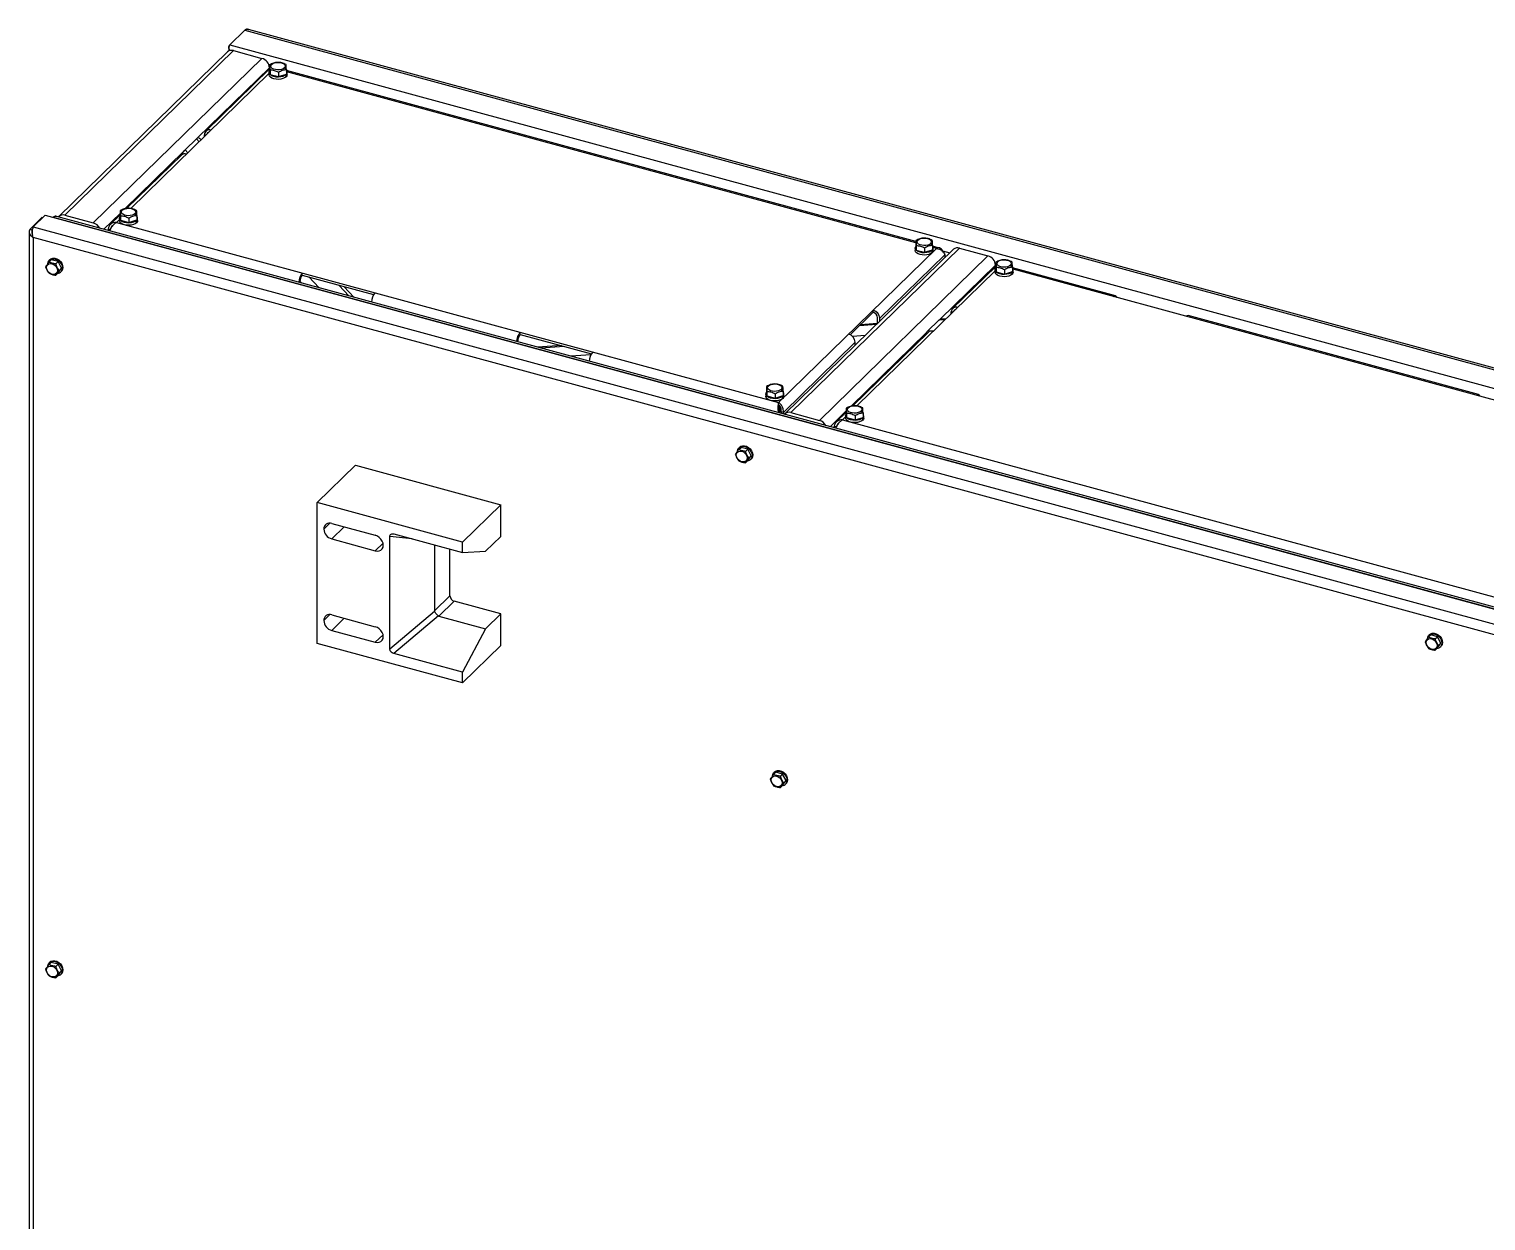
# Paper-space layout '_Trimetrico' of a CAD drawing. Header units: millimetres. Extents: x -836 to 933, y -707 to 744.
# Drawn here: x -836 to 52, y 19 to 744 of the extents above; entities that cross this region are included whole.
import ezdxf

# ---------------------------------------------------------------- set-up
doc = ezdxf.new("R2010")
doc.units = ezdxf.units.MM

psp = doc.layouts.new('_Trimetrico')

# ---------------------------------------------------------------- linework, layer by layer
at = {"color": 7, "linetype": 'Continuous', "lineweight": 25}
for p, q in [((-704.19, 743.79), (-713.33, 734.86)), ((-704.19, 743.79), (914.3, 303.92)), ((914.84, 304.7), (-702.02, 744.13)), ((-714.79, 730.5), (-817.47, 630.29)), ((-813.83, 631.03), (-711.16, 731.24)), ((-713.33, 734.86), (905.15, 294.99)), ((-711.16, 731.24), (-693.83, 726.53)), ((-796.5, 626.32), (-693.83, 726.53)), ((-733.01, 678.09), (-689.23, 720.82)), ((-689.11, 720.1), (-727.95, 682.19)), ((-689.23, 720.82), (-689.23, 719.98)), ((-689.23, 720.82), (-689.11, 720.79)), ((-687.89, 722.86), (-689.11, 722.51)), ((-689.11, 722.51), (-689.11, 719.77)), ((-689.11, 719.77), (-688.89, 716.8)), ((-688.89, 719.54), (-688.89, 716.8)), ((-680.13, 720.75), (-678.9, 719.74)), ((-678.9, 719.74), (-678.9, 716.99)), ((-295.55, 615.01), (-678.9, 719.2)), ((-689.51, 717.28), (-773.72, 635.09)), ((-689.51, 717.95), (-689.51, 716.58)), ((-688.89, 716.8), (-683.79, 715.41)), ((-683.79, 718.15), (-683.79, 715.41)), ((-683.79, 715.41), (-678.9, 716.99)), ((-679.14, 715.26), (-679.14, 716.63)), ((-295.55, 614.21), (-678.55, 718.3)), ((-678.51, 716.58), (-678.51, 717.95)), ((-740.61, 670.84), (-733.73, 677.56)), ((-732.01, 675.8), (-733.73, 677.56)), ((-730.86, 676.92), (-731.89, 677.98)), ((-728.79, 678.94), (-728.79, 680.05)), ((-727.9, 679.81), (-728.79, 680.05)), ((-777.22, 634.94), (-741.33, 669.97)), ((-742.88, 667.61), (-776.19, 635.11)), ((-738.9, 669.08), (-740.61, 670.84)), ((-825.83, 631.02), (-833.06, 623.96)), ((-825.83, 631.02), (795.83, 190.29)), ((-820.86, 629.91), (-821.05, 629.72)), ((-820.86, 629.91), (797.62, 190.04)), ((798.17, 190.82), (-818.69, 630.25)), ((-813.83, 631.03), (-796.5, 626.32)), ((-790.01, 622.46), (-780.12, 632.11)), ((-780.12, 631.27), (-786.21, 625.33)), ((-778.89, 634.04), (-780.12, 633.69)), ((-780.12, 633.69), (-780.12, 630.94)), ((-780.12, 630.94), (-779.9, 627.97)), ((-779.9, 630.71), (-779.9, 627.97)), ((-771.13, 631.93), (-769.91, 630.91)), ((-769.91, 630.91), (-769.91, 628.17)), ((-835.01, 622.6), (-827.78, 629.66)), ((-835.01, 622.6), (-833.69, 622.24)), ((-833.06, 623.96), (788.59, 183.23)), ((-827.34, 629.54), (-827.78, 629.66)), ((-787.49, 622.75), (-786.17, 622.39)), ((-787.49, 622.75), (-787.49, 621.77)), ((-780.51, 628.46), (-782.44, 626.57)), ((-782.44, 626.57), (-379.15, 516.97)), ((-780.51, 629.13), (-780.51, 627.76)), ((-779.9, 627.97), (-774.79, 626.58)), ((-774.79, 629.33), (-774.79, 626.58)), ((-774.79, 626.58), (-769.91, 628.17)), ((-770.15, 626.43), (-770.15, 627.81)), ((-769.51, 627.76), (-769.51, 629.13)), ((-835.53, 620.91), (-835.53, -263.83)), ((784.47, 177.87), (-833.13, 617.5)), ((-833.13, 617.5), (-833.13, -264.52)), ((-294.32, 615.9), (-295.55, 615.55)), ((-295.55, 615.55), (-295.55, 612.8)), ((-295.55, 612.8), (-295.33, 609.83)), ((-295.33, 612.58), (-295.33, 609.83)), ((-286.56, 613.79), (-285.33, 612.77)), ((-285.33, 612.77), (-285.33, 610.03)), ((-281.06, 611.08), (-285.33, 612.24)), ((-823.48, 602.51), (-822.08, 603.88)), ((-822.92, 604.07), (-823.29, 603.7)), ((-817.99, 602.77), (-822.08, 603.88)), ((-379.15, 516.97), (-283.01, 610.8)), ((-272.58, 610.32), (-375.26, 510.11)), ((-371.63, 510.84), (-268.95, 611.06)), ((-354.29, 506.13), (-251.62, 606.35)), ((-317.53, 568.28), (-277.96, 606.91)), ((-295.94, 610.99), (-295.94, 609.62)), ((-295.33, 609.83), (-290.22, 608.45)), ((-290.22, 611.19), (-290.22, 608.45)), ((-290.22, 608.45), (-285.33, 610.03)), ((-285.58, 608.3), (-285.58, 609.67)), ((-283.01, 610.8), (-284.98, 611.34)), ((-284.94, 609.62), (-284.94, 610.99)), ((-279.33, 609.42), (-274.78, 608.18)), ((-277.96, 606.91), (-277.96, 605.07)), ((-268.95, 611.06), (-251.62, 606.35)), ((-824.99, 599.2), (-825.52, 599.64)), ((-819.39, 601.4), (-817.99, 602.77)), ((-819.39, 594.55), (-817.99, 595.91)), ((-818.35, 597.4), (-817.35, 597.42)), ((-815.95, 598.79), (-817.99, 602.77)), ((-817.99, 595.91), (-815.95, 598.79)), ((-817.35, 597.42), (-815.95, 598.79)), ((-816.31, 596.55), (-815.93, 596.91)), ((-815.72, 597.14), (-816.1, 596.77)), ((-815.72, 597.14), (-815.93, 596.91)), ((-669.24, 594.52), (-669.24, 595.81)), ((-669.24, 594.52), (-625.82, 582.72)), ((-247.3, 597.1), (-331.51, 514.9)), ((-280.79, 567.68), (-247.02, 600.64)), ((-246.9, 599.91), (-273.14, 574.31)), ((-247.3, 597.77), (-247.3, 596.4)), ((-247.02, 599.8), (-247.02, 600.64)), ((-247.02, 600.64), (-246.9, 600.61)), ((-245.68, 602.68), (-246.9, 602.33)), ((-246.9, 602.33), (-246.9, 599.58)), ((-246.9, 599.58), (-246.68, 596.61)), ((-246.68, 599.36), (-246.68, 596.61)), ((-246.68, 596.61), (-241.58, 595.23)), ((-241.58, 597.97), (-241.58, 595.23)), ((-241.58, 595.23), (-236.69, 596.81)), ((-237.92, 600.57), (-236.69, 599.55)), ((-236.93, 595.07), (-236.93, 596.45)), ((-236.69, 599.55), (-236.69, 596.81)), ((-173.93, 581.96), (-236.69, 599.02)), ((146.66, 494.02), (-236.34, 598.12)), ((-236.3, 596.4), (-236.3, 597.77)), ((-670.64, 590.58), (-671.09, 590.14)), ((-670.64, 590.01), (-670.64, 590.58)), ((-669.47, 589.7), (-670.63, 590.88)), ((-658.86, 586.81), (-665.32, 593.46)), ((-640.61, 581.85), (-647.07, 588.5)), ((-637.56, 581.02), (-644.02, 587.67)), ((-335.5, 558.28), (-321.51, 571.94)), ((-321.51, 571.94), (-321.51, 573.22)), ((-318.86, 565.16), (-318.86, 568.64)), ((-317.53, 566.45), (-317.53, 568.28)), ((-277.07, 568.04), (-280.32, 567.81)), ((-273.98, 571.06), (-273.98, 572.17)), ((-273.09, 571.93), (-273.98, 572.17)), ((47.17, 521.87), (-129.71, 569.94)), ((-536.58, 558.46), (-536.58, 559.75)), ((-335.01, 514.75), (-289.11, 559.56)), ((-288.07, 559.73), (-333.98, 514.93)), ((-319.55, 564.48), (-329.89, 563.76)), ((-318.91, 565.11), (-329.25, 564.38)), ((-288.39, 560.43), (-281.51, 567.15)), ((-284.6, 560.69), (-288.39, 560.43)), ((-277.71, 567.41), (-281.51, 567.15)), ((-537.98, 554.53), (-538.43, 554.08)), ((-537.98, 553.96), (-537.98, 554.53)), ((-536.58, 558.46), (-493.15, 546.66)), ((-511.41, 551.63), (-525.71, 550.62)), ((-509.71, 551.16), (-524.01, 550.16)), ((-376.24, 510.98), (-332.47, 553.71)), ((-326.43, 557.76), (-334.06, 557.23)), ((-332.47, 551.87), (-332.47, 553.71)), ((-493.47, 546.06), (-505.76, 545.2)), ((-385.33, 527.08), (-386.55, 526.72)), ((-386.55, 526.72), (-386.55, 523.98)), ((-386.55, 523.98), (-386.33, 521.01)), ((-386.33, 523.75), (-386.33, 521.01)), ((-377.57, 524.97), (-376.34, 523.95)), ((-376.34, 523.95), (-376.34, 521.21)), ((-386.95, 522.16), (-386.95, 520.79)), ((-386.33, 521.01), (-381.23, 519.62)), ((-381.23, 522.36), (-381.23, 519.62)), ((-381.23, 519.62), (-376.34, 521.21)), ((-379.15, 515.68), (-379.15, 516.97)), ((-378.79, 512.02), (-378.79, 515.33)), ((-378.45, 510.6), (-378.45, 514.99)), ((-376.58, 519.47), (-376.58, 520.84)), ((-375.95, 520.79), (-375.95, 522.16)), ((-378.98, 510.75), (-378.52, 511.19)), ((-378.52, 511.19), (-378.52, 510.62)), ((-378.45, 512.05), (-377.52, 512.2)), ((-376.24, 510.98), (-377.57, 511.34)), ((-377.57, 511.34), (-377.57, 510.36)), ((-376.24, 510.98), (-376.24, 510)), ((-371.63, 510.84), (-354.29, 506.13)), ((-347.8, 502.27), (-337.91, 511.93)), ((-337.91, 511.09), (-344, 505.15)), ((-338.3, 508.27), (-340.23, 506.39)), ((-340.23, 506.39), (63.06, 396.78)), ((-338.3, 508.94), (-338.3, 507.57)), ((-336.68, 513.86), (-337.91, 513.5)), ((-337.91, 513.5), (-337.91, 510.76)), ((-337.91, 510.76), (-337.69, 507.79)), ((-337.69, 510.53), (-337.69, 507.79)), ((-337.69, 507.79), (-332.58, 506.4)), ((-332.58, 509.14), (-332.58, 506.4)), ((-332.58, 506.4), (-327.7, 507.98)), ((-328.92, 511.75), (-327.7, 510.73)), ((-327.94, 506.25), (-327.94, 507.62)), ((-327.7, 510.73), (-327.7, 507.98)), ((-327.3, 507.57), (-327.3, 508.94)), ((-345.28, 502.57), (-343.96, 502.21)), ((-345.28, 502.57), (-345.28, 501.59)), ((-403.38, 488.34), (-401.98, 489.71)), ((-402.82, 489.89), (-403.19, 489.53)), ((-397.89, 488.6), (-401.98, 489.71)), ((-399.29, 487.23), (-397.89, 488.6)), ((-395.85, 484.61), (-397.89, 488.6)), ((-404.89, 485.03), (-405.42, 485.47)), ((-399.29, 480.37), (-397.89, 481.74)), ((-398.25, 483.23), (-397.25, 483.25)), ((-397.89, 481.74), (-395.85, 484.61)), ((-397.25, 483.25), (-395.85, 484.61)), ((-396.21, 482.37), (-395.84, 482.74)), ((-395.63, 482.96), (-396, 482.6)), ((-395.63, 482.96), (-395.84, 482.74)), ((-660.13, 456.08), (-636.79, 478.85)), ((-636.79, 478.85), (-548.35, 454.81)), ((-571.69, 432.04), (-660.13, 456.08)), ((-660.13, 370.36), (-660.13, 456.08)), ((-548.35, 454.81), (-571.69, 432.04)), ((-548.35, 435.53), (-548.35, 454.81)), ((-652.49, 443.57), (-656.15, 439.99)), ((-651.28, 443.39), (-624.75, 436.17)), ((-651.28, 433.96), (-643.73, 441.33)), ((-615.91, 367.07), (-615.91, 435.33)), ((-602.31, 433.93), (-615.91, 435.33)), ((-613.53, 436.98), (-571.69, 425.61)), ((-548.35, 435.53), (-557.69, 426.42)), ((-651.28, 433.96), (-624.75, 426.75)), ((-624.75, 426.75), (-620.04, 431.35)), ((-588.64, 430.22), (-588.64, 390.26)), ((-579.31, 399.37), (-579.31, 427.68)), ((-571.69, 425.61), (-571.69, 432.04)), ((-571.69, 425.61), (-557.69, 426.42)), ((-588.64, 390.26), (-579.31, 399.37)), ((-576.65, 396.08), (-585.99, 386.97)), ((-548.35, 388.38), (-576.65, 396.08)), ((-652.49, 387.85), (-656.15, 384.28)), ((-651.28, 387.67), (-624.75, 380.46)), ((-651.28, 378.24), (-643.73, 385.62)), ((-615.91, 367.07), (-588.61, 390.01)), ((-586.24, 387.06), (-613.53, 364.12)), ((-585.99, 386.97), (-557.69, 379.27)), ((-548.35, 388.38), (-557.69, 379.27)), ((-548.35, 369.1), (-548.35, 388.38)), ((-651.28, 378.24), (-624.75, 371.03)), ((-624.75, 371.03), (-620.04, 375.63)), ((-557.69, 379.27), (-571.69, 352.75)), ((16.72, 374.17), (18.12, 375.53)), ((17.28, 375.72), (16.91, 375.35)), ((22.21, 374.42), (18.12, 375.53)), ((20.81, 373.06), (22.21, 374.42)), ((24.25, 370.44), (22.21, 374.42)), ((-571.69, 346.32), (-660.13, 370.36)), ((-571.69, 352.75), (-613.53, 364.12)), ((-548.35, 369.1), (-571.69, 346.32)), ((15.21, 370.86), (14.68, 371.29)), ((20.81, 366.2), (22.21, 367.56)), ((21.85, 369.05), (22.85, 369.07)), ((22.21, 367.56), (24.25, 370.44)), ((22.85, 369.07), (24.25, 370.44)), ((23.89, 368.2), (24.26, 368.56)), ((24.47, 368.79), (24.1, 368.43)), ((24.47, 368.79), (24.26, 368.56)), ((-571.69, 346.32), (-571.69, 352.75)), ((-383.66, 287.26), (-384.19, 287.69)), ((-382.15, 290.57), (-380.75, 291.93)), ((-381.59, 292.12), (-381.97, 291.75)), ((-376.67, 290.82), (-380.75, 291.93)), ((-378.07, 289.46), (-376.67, 290.82)), ((-378.07, 282.6), (-376.67, 283.96)), ((-377.02, 285.45), (-376.02, 285.47)), ((-374.62, 286.84), (-376.67, 290.82)), ((-376.67, 283.96), (-374.62, 286.84)), ((-376.02, 285.47), (-374.62, 286.84)), ((-374.98, 284.6), (-374.61, 284.96)), ((-374.4, 285.19), (-374.77, 284.83)), ((-374.4, 285.19), (-374.61, 284.96)), ((-824.99, 171.48), (-825.52, 171.91)), ((-823.48, 174.79), (-822.08, 176.15)), ((-822.92, 176.34), (-823.29, 175.98)), ((-817.99, 175.04), (-822.08, 176.15)), ((-819.39, 173.68), (-817.99, 175.04)), ((-818.35, 169.67), (-817.35, 169.69)), ((-815.95, 171.06), (-817.99, 175.04)), ((-817.99, 168.19), (-815.95, 171.06)), ((-817.35, 169.69), (-815.95, 171.06)), ((-816.31, 168.82), (-815.93, 169.18)), ((-815.72, 169.41), (-816.1, 169.05)), ((-815.72, 169.41), (-815.93, 169.18)), ((-819.39, 166.82), (-817.99, 168.19))]:
    psp.add_line(p, q, dxfattribs=at)
at = {"color": 7, "linetype": 'Continuous', "lineweight": 25, "flags": 128}
for points in [[(-679.14, 716.63), (-679.97, 716.03), (-681.08, 715.55), (-682.38, 715.24), (-683.8, 715.12), (-685.23, 715.19), (-686.57, 715.45), (-687.75, 715.87), (-688.66, 716.44), (-689.26, 717.11), (-689.5, 717.84), (-689.37, 718.58), (-689.06, 719.07)], [(-680.13, 720.75), (-680.86, 720.23), (-681.85, 719.84), (-683.01, 719.61), (-684.26, 719.55), (-685.48, 719.68), (-686.59, 719.98), (-687.48, 720.43), (-688.1, 720.99), (-688.38, 721.62), (-688.31, 722.26), (-687.89, 722.86)], [(-687.89, 722.86), (-687.15, 723.38), (-686.16, 723.78), (-685, 724.01), (-683.76, 724.06), (-682.53, 723.94), (-681.43, 723.64), (-680.53, 723.19), (-679.92, 722.63), (-679.64, 722), (-679.71, 721.36), (-680.13, 720.75)], [(-679.14, 715.26), (-679.97, 714.65), (-681.08, 714.18), (-682.38, 713.87), (-683.8, 713.75), (-685.23, 713.82), (-686.57, 714.07), (-687.75, 714.5), (-688.66, 715.07), (-689.26, 715.74), (-689.5, 716.47), (-689.51, 716.58)], [(-678.51, 716.58), (-678.64, 715.95), (-679.14, 715.26)], [(-770.15, 627.81), (-770.98, 627.2), (-772.08, 626.73), (-773.39, 626.42), (-774.8, 626.3), (-776.23, 626.36), (-777.58, 626.62), (-778.75, 627.05), (-779.67, 627.62), (-780.27, 628.29), (-780.51, 629.02), (-780.38, 629.76), (-780.07, 630.24)], [(-771.13, 631.93), (-771.87, 631.41), (-772.85, 631.02), (-774.02, 630.78), (-775.26, 630.73), (-776.49, 630.86), (-777.59, 631.16), (-778.49, 631.6), (-779.1, 632.16), (-779.38, 632.79), (-779.31, 633.43), (-778.89, 634.04)], [(-778.89, 634.04), (-778.16, 634.56), (-777.17, 634.95), (-776.01, 635.19), (-774.76, 635.24), (-773.54, 635.11), (-772.43, 634.81), (-771.54, 634.36), (-770.92, 633.8), (-770.64, 633.18), (-770.71, 632.54), (-771.13, 631.93)], [(-770.15, 626.43), (-770.98, 625.83), (-772.08, 625.36), (-773.39, 625.05), (-774.8, 624.92), (-776.23, 624.99), (-777.58, 625.25), (-778.75, 625.68), (-779.67, 626.25), (-780.27, 626.92), (-780.51, 627.65), (-780.51, 627.76)], [(-769.51, 627.76), (-769.65, 627.13), (-770.15, 626.43)], [(-286.56, 613.79), (-287.29, 613.27), (-288.28, 612.88), (-289.45, 612.64), (-290.69, 612.59), (-291.92, 612.72), (-293.02, 613.02), (-293.92, 613.47), (-294.53, 614.03), (-294.81, 614.65), (-294.74, 615.29), (-294.32, 615.9)], [(-294.32, 615.9), (-293.59, 616.42), (-292.6, 616.81), (-291.43, 617.05), (-290.19, 617.1), (-288.97, 616.97), (-287.86, 616.67), (-286.97, 616.23), (-286.35, 615.67), (-286.07, 615.04), (-286.14, 614.4), (-286.56, 613.79)], [(-824.21, 601.67), (-824.03, 602.51), (-823.5, 603.47)], [(-823.5, 603.47), (-822.67, 604.16), (-821.61, 604.53), (-820.4, 604.53), (-819.14, 604.18), (-817.93, 603.5), (-816.88, 602.55), (-816.06, 601.4), (-815.55, 600.14), (-815.38, 598.89), (-815.57, 597.74), (-816.1, 596.77)], [(-822.92, 604.07), (-822.3, 604.53), (-821.23, 604.89), (-820.02, 604.9), (-818.76, 604.55), (-817.56, 603.87), (-816.51, 602.91), (-815.69, 601.76), (-815.17, 600.51), (-815, 599.25), (-815.19, 598.1), (-815.72, 597.14)], [(-285.58, 609.67), (-286.41, 609.06), (-287.51, 608.59), (-288.82, 608.28), (-290.23, 608.16), (-291.66, 608.23), (-293.01, 608.48), (-294.18, 608.91), (-295.1, 609.48), (-295.7, 610.15), (-295.94, 610.88), (-295.8, 611.62), (-295.51, 612.09)], [(-285.58, 608.3), (-286.41, 607.69), (-287.51, 607.22), (-288.82, 606.91), (-290.23, 606.79), (-291.66, 606.85), (-293.01, 607.11), (-294.18, 607.54), (-295.1, 608.11), (-295.7, 608.78), (-295.94, 609.51), (-295.94, 609.62)], [(-284.94, 609.62), (-285.08, 608.99), (-285.58, 608.3)], [(-245.68, 602.68), (-244.94, 603.2), (-243.96, 603.59), (-242.79, 603.83), (-241.55, 603.88), (-240.32, 603.75), (-239.22, 603.45), (-238.32, 603.01), (-237.71, 602.45), (-237.43, 601.82), (-237.5, 601.18), (-237.92, 600.57)], [(-824.99, 599.2), (-824.82, 600.15), (-824.35, 600.92), (-823.62, 601.43), (-822.69, 601.64), (-821.67, 601.52), (-820.64, 601.08), (-819.72, 600.37), (-818.98, 599.46), (-818.51, 598.44), (-818.35, 597.4)], [(-818.35, 597.4), (-818.51, 596.45), (-818.98, 595.68), (-819.72, 595.17), (-820.64, 594.96), (-821.67, 595.09), (-822.69, 595.52), (-823.62, 596.23), (-824.35, 597.14), (-824.82, 598.17), (-824.99, 599.2)], [(-236.93, 595.07), (-237.76, 594.47), (-238.87, 594), (-240.17, 593.69), (-241.59, 593.57), (-243.02, 593.63), (-244.36, 593.89), (-245.54, 594.32), (-246.45, 594.89), (-247.05, 595.56), (-247.29, 596.29), (-247.3, 596.4)], [(-236.93, 596.45), (-237.76, 595.84), (-238.87, 595.37), (-240.17, 595.06), (-241.59, 594.94), (-243.02, 595.01), (-244.36, 595.26), (-245.54, 595.69), (-246.45, 596.26), (-247.05, 596.93), (-247.29, 597.66), (-247.16, 598.4), (-246.85, 598.89)], [(-237.92, 600.57), (-238.65, 600.05), (-239.64, 599.66), (-240.8, 599.42), (-242.05, 599.37), (-243.27, 599.5), (-244.38, 599.8), (-245.27, 600.25), (-245.89, 600.81), (-246.17, 601.43), (-246.1, 602.07), (-245.68, 602.68)], [(-236.3, 596.4), (-236.43, 595.77), (-236.93, 595.07)], [(-175.11, 581.48), (-174.7, 581.8), (-174.31, 581.97), (-173.94, 581.96), (-173.63, 581.8), (-173.36, 581.47), (-173.17, 580.99), (-173.16, 580.95)], [(-377.57, 524.97), (-378.3, 524.45), (-379.29, 524.05), (-380.45, 523.82), (-381.7, 523.77), (-382.92, 523.89), (-384.03, 524.19), (-384.92, 524.64), (-385.54, 525.2), (-385.82, 525.83), (-385.75, 526.47), (-385.33, 527.08)], [(-385.33, 527.08), (-384.59, 527.6), (-383.6, 527.99), (-382.44, 528.22), (-381.2, 528.28), (-379.97, 528.15), (-378.87, 527.85), (-377.97, 527.4), (-377.36, 526.84), (-377.07, 526.21), (-377.15, 525.57), (-377.57, 524.97)], [(-376.58, 519.47), (-377.41, 518.87), (-378.52, 518.4), (-379.82, 518.09), (-381.24, 517.96), (-382.67, 518.03), (-384.01, 518.29), (-385.18, 518.71), (-386.1, 519.28), (-386.7, 519.96), (-386.94, 520.69), (-386.95, 520.79)], [(-376.58, 520.84), (-377.41, 520.24), (-378.52, 519.77), (-379.82, 519.46), (-381.24, 519.33), (-382.67, 519.4), (-384.01, 519.66), (-385.18, 520.09), (-386.1, 520.66), (-386.7, 521.33), (-386.94, 522.06), (-386.81, 522.79), (-386.5, 523.28)], [(-375.95, 520.79), (-376.08, 520.16), (-376.58, 519.47)], [(-336.68, 513.86), (-335.95, 514.38), (-334.96, 514.77), (-333.8, 515), (-332.55, 515.06), (-331.33, 514.93), (-330.22, 514.63), (-329.33, 514.18), (-328.71, 513.62), (-328.43, 512.99), (-328.5, 512.35), (-328.92, 511.75)], [(45.99, 521.38), (46.4, 521.71), (46.8, 521.88), (47.16, 521.87), (47.48, 521.7), (47.74, 521.37), (47.93, 520.9), (47.95, 520.85)], [(-327.94, 507.62), (-328.77, 507.02), (-329.87, 506.55), (-331.18, 506.24), (-332.59, 506.11), (-334.02, 506.18), (-335.37, 506.44), (-336.54, 506.87), (-337.46, 507.44), (-338.06, 508.11), (-338.3, 508.84), (-338.17, 509.57), (-337.86, 510.06)], [(-327.94, 506.25), (-328.77, 505.65), (-329.87, 505.18), (-331.18, 504.87), (-332.59, 504.74), (-334.02, 504.81), (-335.37, 505.07), (-336.54, 505.49), (-337.46, 506.06), (-338.06, 506.74), (-338.3, 507.46), (-338.3, 507.57)], [(-328.92, 511.75), (-329.66, 511.23), (-330.65, 510.83), (-331.81, 510.6), (-333.05, 510.55), (-334.28, 510.67), (-335.38, 510.97), (-336.28, 511.42), (-336.89, 511.98), (-337.18, 512.61), (-337.1, 513.25), (-336.68, 513.86)], [(-327.3, 507.57), (-327.44, 506.94), (-327.94, 506.25)], [(-404.11, 487.5), (-403.93, 488.34), (-403.4, 489.3)], [(-403.4, 489.3), (-402.57, 489.99), (-401.51, 490.35), (-400.3, 490.36), (-399.04, 490.01), (-397.83, 489.33), (-396.78, 488.37), (-395.96, 487.22), (-395.45, 485.97), (-395.28, 484.72), (-395.47, 483.56), (-396, 482.6)], [(-402.82, 489.89), (-402.2, 490.35), (-401.13, 490.72), (-399.92, 490.72), (-398.67, 490.37), (-397.46, 489.69), (-396.41, 488.74), (-395.59, 487.59), (-395.08, 486.34), (-394.91, 485.08), (-395.09, 483.93), (-395.63, 482.96)], [(-404.89, 485.03), (-404.72, 485.98), (-404.25, 486.75), (-403.52, 487.26), (-402.59, 487.47), (-401.57, 487.34), (-400.54, 486.91), (-399.62, 486.2), (-398.88, 485.29), (-398.41, 484.26), (-398.25, 483.23)], [(-398.25, 483.23), (-398.41, 482.28), (-398.88, 481.51), (-399.62, 481), (-400.54, 480.79), (-401.57, 480.91), (-402.59, 481.35), (-403.52, 482.06), (-404.25, 482.97), (-404.72, 483.99), (-404.89, 485.03)], [(-624.75, 426.75), (-623.49, 426.56), (-622.32, 426.72), (-621.31, 427.19), (-620.54, 427.96), (-620.05, 428.96), (-619.89, 430.14), (-620.05, 431.4), (-620.54, 432.67), (-621.31, 433.86), (-622.32, 434.88), (-623.49, 435.67), (-624.75, 436.17)], [(-624.75, 371.03), (-623.49, 370.85), (-622.32, 371), (-621.31, 371.48), (-620.54, 372.24), (-620.05, 373.25), (-619.89, 374.42), (-620.05, 375.69), (-620.54, 376.96), (-621.31, 378.14), (-622.32, 379.17), (-623.49, 379.96), (-624.75, 380.46)], [(15.21, 370.86), (15.37, 371.81), (15.85, 372.57), (16.58, 373.09), (17.51, 373.29), (18.53, 373.17), (19.56, 372.73), (20.48, 372.03), (21.22, 371.12), (21.69, 370.09), (21.85, 369.05)], [(15.99, 373.32), (16.16, 374.17), (16.7, 375.13)], [(16.7, 375.13), (17.53, 375.82), (18.59, 376.18), (19.8, 376.19), (21.06, 375.83), (22.26, 375.15), (23.32, 374.2), (24.14, 373.05), (24.65, 371.8), (24.82, 370.54), (24.63, 369.39), (24.1, 368.43)], [(17.28, 375.72), (17.9, 376.18), (18.96, 376.54), (20.17, 376.55), (21.43, 376.2), (22.64, 375.52), (23.69, 374.56), (24.51, 373.41), (25.02, 372.16), (25.19, 370.91), (25, 369.75), (24.47, 368.79)], [(21.85, 369.05), (21.69, 368.1), (21.22, 367.33), (20.48, 366.82), (19.56, 366.62), (18.53, 366.74), (17.51, 367.17), (16.58, 367.88), (15.85, 368.79), (15.37, 369.82), (15.21, 370.86)], [(-381.59, 292.12), (-380.97, 292.58), (-379.91, 292.94), (-378.7, 292.95), (-377.44, 292.6), (-376.23, 291.92), (-375.18, 290.96), (-374.36, 289.81), (-373.85, 288.56), (-373.68, 287.31), (-373.87, 286.15), (-374.4, 285.19)], [(-383.66, 287.26), (-383.5, 288.21), (-383.03, 288.97), (-382.29, 289.49), (-381.37, 289.69), (-380.34, 289.57), (-379.32, 289.13), (-378.39, 288.43), (-377.66, 287.51), (-377.19, 286.49), (-377.02, 285.45)], [(-377.02, 285.45), (-377.19, 284.5), (-377.66, 283.73), (-378.39, 283.22), (-379.32, 283.02), (-380.34, 283.14), (-381.37, 283.57), (-382.29, 284.28), (-383.03, 285.19), (-383.5, 286.22), (-383.66, 287.26)], [(-382.88, 289.72), (-382.71, 290.56), (-382.18, 291.53)], [(-382.18, 291.53), (-381.35, 292.22), (-380.28, 292.58), (-379.07, 292.58), (-377.81, 292.23), (-376.61, 291.55), (-375.55, 290.6), (-374.74, 289.45), (-374.22, 288.2), (-374.05, 286.94), (-374.24, 285.79), (-374.77, 284.83)], [(-824.99, 171.48), (-824.82, 172.43), (-824.35, 173.2), (-823.62, 173.71), (-822.69, 173.91), (-821.67, 173.79), (-820.64, 173.36), (-819.72, 172.65), (-818.98, 171.74), (-818.51, 170.71), (-818.35, 169.67)], [(-818.35, 169.67), (-818.51, 168.72), (-818.98, 167.95), (-819.72, 167.44), (-820.64, 167.24), (-821.67, 167.36), (-822.69, 167.79), (-823.62, 168.5), (-824.35, 169.41), (-824.82, 170.44), (-824.99, 171.48)], [(-824.21, 173.94), (-824.03, 174.79), (-823.5, 175.75)], [(-823.5, 175.75), (-822.67, 176.44), (-821.61, 176.8), (-820.4, 176.81), (-819.14, 176.46), (-817.93, 175.78), (-816.88, 174.82), (-816.06, 173.67), (-815.55, 172.42), (-815.38, 171.16), (-815.57, 170.01), (-816.1, 169.05)], [(-822.92, 176.34), (-822.3, 176.8), (-821.23, 177.16), (-820.02, 177.17), (-818.76, 176.82), (-817.56, 176.14), (-816.51, 175.19), (-815.69, 174.04), (-815.17, 172.78), (-815, 171.53), (-815.19, 170.37), (-815.72, 169.41)]]:
    psp.add_lwpolyline(points, dxfattribs=at)
at = {"color": 7, "linetype": 'Continuous', "lineweight": 25}
for centre, radius, start, end in [((-712.34, 727.71), 3.72, 71.58383, 131.32619), ((-695.53, 720.45), 6.32, 3.39156, 74.33381), ((-680.2, 717.94), 1.68, 309.05815, 39.30906), ((-725.86, 680.1), 2.93, 68.8623, 180.92226), ((-725.65, 679.83), 1.79, 104.51084, 164.09922), ((-740.77, 665.25), 3.18, 71.12277, 131.78725), ((-815.03, 627.66), 3.57, 70.50818, 139.25276), ((-771.21, 629.11), 1.68, 309.05815, 39.30906), ((-798.35, 620.04), 6.54, 28.46455, 73.57092), ((-286.64, 610.97), 1.68, 309.05815, 39.30906), ((-270.13, 607.53), 3.72, 71.58383, 131.32619), ((-253.32, 600.26), 6.32, 3.39156, 74.33381), ((-818.48, 598.83), 3.15, 274.87756, 319.21605), ((-662.14, 589.96), 9.2, 140.53612, 178.48935), ((-664.5, 590.62), 6.13, 140.51294, 180.34344), ((-237.99, 597.75), 1.68, 309.05815, 39.30906), ((-617.92, 577.94), 9.2, 140.53612, 178.48935), ((-322.99, 567.96), 5.47, 3.39156, 74.33381), ((-322.5, 568.43), 3.64, 3.39156, 74.33381), ((-271.05, 572.21), 2.93, 68.8623, 180.92226), ((-270.84, 571.95), 1.79, 104.51084, 164.09922), ((-129.91, 568.74), 1.22, 80.73183, 143.96753), ((-529.47, 553.9), 9.2, 140.53612, 178.48935), ((-285.96, 557.36), 3.18, 71.12277, 131.78725), ((-531.84, 554.56), 6.13, 140.51294, 180.34344), ((-337.92, 553.38), 5.47, 3.39156, 74.33381), ((-485.25, 541.89), 9.2, 140.53612, 178.48935), ((-377.64, 522.15), 1.68, 309.05815, 39.30906), ((-372.82, 507.47), 3.57, 70.50818, 139.25276), ((-356.14, 499.86), 6.54, 28.46455, 73.57092), ((-329, 508.93), 1.68, 309.05815, 39.30906), ((-398.39, 484.66), 3.15, 274.87756, 319.21605), ((-652.57, 440.05), 3.58, 68.8623, 180.92226), ((-649.48, 440.39), 6.68, 183.39156, 254.33381), ((-575.67, 399.58), 3.64, 183.39156, 254.33381), ((-652.57, 384.33), 3.58, 68.8623, 180.92226), ((-649.48, 384.67), 6.68, 183.39156, 254.33381), ((21.71, 370.49), 3.15, 274.87756, 319.21605), ((-377.16, 286.88), 3.15, 274.87756, 319.21605), ((-818.48, 171.11), 3.15, 274.87756, 319.21605)]:
    psp.add_arc(centre, radius, start, end, dxfattribs=at)
for points, knots in [([(-704.19, 743.79), (-703.92, 743.95), (-703.36, 744.32), (-702.52, 744.33), (-702.06, 744.13), (-702.02, 744.11)], [0, 0, 0, 0, 0.4461689, 0.9611002, 1, 1, 1, 1]), ([(-701.82, 744.04), (-702.11, 744.13), (-702.73, 744.31), (-703.57, 744.23), (-703.99, 743.93), (-704.19, 743.79)], [0, 0, 0, 0, 0.323228, 0.6800685, 1, 1, 1, 1]), ([(-713.33, 734.86), (-713.52, 734.59), (-713.93, 734.02), (-713.99, 732.65), (-713.71, 731.64), (-713.57, 731.13)], [0, 0, 0, 0, 0.300664, 0.647666, 1, 1, 1, 1]), ([(-713.54, 731.14), (-713.65, 731.45), (-713.91, 732.19), (-713.97, 733.25), (-713.82, 734.24), (-713.49, 734.66), (-713.33, 734.86)], [0, 0, 0, 0, 0.2137283, 0.5061637, 0.766548, 1, 1, 1, 1]), ([(-684.23, 724.09), (-685.04, 724.02), (-686.67, 723.88), (-688.3, 722.97), (-689.11, 722.51)], [0, 0, 0, 0, 0.499067, 1, 1, 1, 1]), ([(-689.11, 722.51), (-689.08, 722.21), (-689, 721.6), (-688.93, 720.23), (-688.89, 719.54)], [0, 0, 0, 0, 0.499067, 1, 1, 1, 1]), ([(-688.89, 719.54), (-688.04, 719.5), (-686.34, 719.42), (-684.64, 718.57), (-683.79, 718.15)], [0, 0, 0, 0, 0.499863, 1, 1, 1, 1]), ([(-679.12, 722.71), (-679.97, 723.13), (-681.67, 723.97), (-683.38, 724.05), (-684.23, 724.09)], [0, 0, 0, 0, 0.5001372, 1, 1, 1, 1]), ([(-683.79, 718.15), (-682.97, 718.61), (-681.35, 719.52), (-679.72, 719.66), (-678.9, 719.74)], [0, 0, 0, 0, 0.499067, 1, 1, 1, 1]), ([(-678.9, 719.74), (-678.94, 720.42), (-679.01, 721.79), (-679.08, 722.4), (-679.12, 722.71)], [0, 0, 0, 0, 0.499067, 1, 1, 1, 1]), ([(-733.73, 677.56), (-733.41, 677.8), (-732.77, 678.29), (-732.11, 678.33), (-731.92, 677.98), (-731.9, 677.95)], [0, 0, 0, 0, 0.473722, 0.956282, 1, 1, 1, 1]), ([(-742.32, 667.96), (-742.24, 668.19), (-741.97, 668.94), (-741.37, 669.99), (-740.86, 670.56), (-740.61, 670.84)], [0, 0, 0, 0, 0.185673, 0.601147, 1, 1, 1, 1]), ([(-820.86, 629.91), (-820.6, 630.08), (-820.03, 630.44), (-819.2, 630.45), (-818.73, 630.25), (-818.7, 630.24)], [0, 0, 0, 0, 0.446169, 0.9611, 1, 1, 1, 1]), ([(-818.62, 630.2), (-818.87, 630.27), (-819.44, 630.43), (-820.24, 630.36), (-820.66, 630.05), (-820.86, 629.91)], [0, 0, 0, 0, 0.289545, 0.664146, 1, 1, 1, 1]), ([(-775.23, 635.27), (-776.04, 635.2), (-777.67, 635.05), (-779.3, 634.14), (-780.12, 633.69)], [0, 0, 0, 0, 0.499067, 1, 1, 1, 1]), ([(-780.12, 633.69), (-780.08, 633.38), (-780.01, 632.78), (-779.94, 631.4), (-779.9, 630.71)], [0, 0, 0, 0, 0.499067, 1, 1, 1, 1]), ([(-779.9, 630.71), (-779.05, 630.68), (-777.35, 630.6), (-775.64, 629.75), (-774.79, 629.33)], [0, 0, 0, 0, 0.499863, 1, 1, 1, 1]), ([(-770.13, 633.88), (-770.98, 634.31), (-772.68, 635.15), (-774.38, 635.23), (-775.23, 635.27)], [0, 0, 0, 0, 0.5001372, 1, 1, 1, 1]), ([(-774.79, 629.33), (-773.98, 629.78), (-772.35, 630.69), (-770.72, 630.84), (-769.91, 630.91)], [0, 0, 0, 0, 0.499067, 1, 1, 1, 1]), ([(-769.91, 630.91), (-769.94, 631.6), (-770.02, 632.97), (-770.09, 633.58), (-770.13, 633.88)], [0, 0, 0, 0, 0.4990672, 1, 1, 1, 1]), ([(-833.69, 622.24), (-833.83, 621.88), (-834.11, 621.18), (-834.01, 620.15), (-833.64, 619.56), (-833.48, 619.31)], [0, 0, 0, 0, 0.363681, 0.727362, 1, 1, 1, 1]), ([(-786.45, 621.49), (-786.28, 621.89), (-785.92, 622.78), (-784.98, 624.3), (-783.78, 625.73), (-782.89, 626.29), (-782.44, 626.57)], [0, 0, 0, 0, 0.2143, 0.4762, 0.7381, 1, 1, 1, 1]), ([(-784.61, 624.65), (-784.7, 624.61), (-785.16, 624.38), (-785.77, 623.61), (-786.03, 622.8), (-786.17, 622.39)], [0, 0, 0, 0, 0.096504, 0.548252, 1, 1, 1, 1]), ([(-290.66, 617.13), (-291.47, 617.06), (-293.1, 616.91), (-294.73, 616), (-295.55, 615.55)], [0, 0, 0, 0, 0.499067, 1, 1, 1, 1]), ([(-295.55, 615.55), (-295.51, 615.24), (-295.44, 614.64), (-295.36, 613.26), (-295.33, 612.58)], [0, 0, 0, 0, 0.499067, 1, 1, 1, 1]), ([(-295.33, 612.58), (-294.48, 612.54), (-292.77, 612.46), (-291.07, 611.61), (-290.22, 611.19)], [0, 0, 0, 0, 0.499863, 1, 1, 1, 1]), ([(-285.55, 615.74), (-286.41, 616.17), (-288.11, 617.01), (-289.81, 617.09), (-290.66, 617.13)], [0, 0, 0, 0, 0.5001372, 1, 1, 1, 1]), ([(-290.22, 611.19), (-289.41, 611.64), (-287.78, 612.55), (-286.15, 612.7), (-285.33, 612.77)], [0, 0, 0, 0, 0.499067, 1, 1, 1, 1]), ([(-285.33, 612.77), (-285.37, 613.46), (-285.44, 614.83), (-285.52, 615.44), (-285.55, 615.74)], [0, 0, 0, 0, 0.499067, 1, 1, 1, 1]), ([(-242.02, 603.91), (-242.83, 603.84), (-244.46, 603.69), (-246.09, 602.78), (-246.9, 602.33)], [0, 0, 0, 0, 0.499067, 1, 1, 1, 1]), ([(-236.91, 602.52), (-237.76, 602.95), (-239.46, 603.79), (-241.17, 603.87), (-242.02, 603.91)], [0, 0, 0, 0, 0.5001372, 1, 1, 1, 1]), ([(-823.48, 602.51), (-823.9, 601.95), (-824.75, 600.83), (-825.26, 600.04), (-825.52, 599.64)], [0, 0, 0, 0, 0.499067, 1, 1, 1, 1]), ([(-825.52, 599.64), (-825.26, 598.9), (-824.75, 597.41), (-823.9, 596.24), (-823.48, 595.66)], [0, 0, 0, 0, 0.499067, 1, 1, 1, 1]), ([(-819.39, 601.4), (-820.16, 601.51), (-821.68, 601.71), (-822.88, 602.25), (-823.48, 602.51)], [0, 0, 0, 0, 0.500142, 1, 1, 1, 1]), ([(-823.48, 595.66), (-822.88, 595.39), (-821.68, 594.86), (-820.16, 594.65), (-819.39, 594.55)], [0, 0, 0, 0, 0.499858, 1, 1, 1, 1]), ([(-817.35, 597.42), (-817.77, 598), (-818.62, 599.17), (-819.13, 600.66), (-819.39, 601.4)], [0, 0, 0, 0, 0.499067, 1, 1, 1, 1]), ([(-819.39, 594.55), (-819.13, 594.94), (-818.62, 595.74), (-817.77, 596.86), (-817.35, 597.42)], [0, 0, 0, 0, 0.499067, 1, 1, 1, 1]), ([(-246.9, 602.33), (-246.87, 602.02), (-246.79, 601.42), (-246.72, 600.04), (-246.68, 599.36)], [0, 0, 0, 0, 0.499067, 1, 1, 1, 1]), ([(-246.68, 599.36), (-245.83, 599.32), (-244.13, 599.24), (-242.43, 598.39), (-241.58, 597.97)], [0, 0, 0, 0, 0.499863, 1, 1, 1, 1]), ([(-241.58, 597.97), (-240.77, 598.42), (-239.14, 599.33), (-237.51, 599.48), (-236.69, 599.55)], [0, 0, 0, 0, 0.499067, 1, 1, 1, 1]), ([(-236.69, 599.55), (-236.73, 600.24), (-236.8, 601.61), (-236.87, 602.22), (-236.91, 602.52)], [0, 0, 0, 0, 0.499067, 1, 1, 1, 1]), ([(-289.99, 557.86), (-289.94, 557.99), (-289.71, 558.63), (-289.15, 559.57), (-288.64, 560.15), (-288.39, 560.43)], [0, 0, 0, 0, 0.109626, 0.5639, 1, 1, 1, 1]), ([(-281.51, 567.15), (-281.18, 567.45), (-280.75, 567.84), (-280.4, 567.75), (-280.33, 567.73)], [0, 0, 0, 0, 0.775003, 1, 1, 1, 1]), ([(-381.67, 528.31), (-382.48, 528.23), (-384.11, 528.09), (-385.74, 527.18), (-386.55, 526.72)], [0, 0, 0, 0, 0.499067, 1, 1, 1, 1]), ([(-386.55, 526.72), (-386.52, 526.42), (-386.44, 525.81), (-386.37, 524.44), (-386.33, 523.75)], [0, 0, 0, 0, 0.499067, 1, 1, 1, 1]), ([(-386.33, 523.75), (-385.48, 523.71), (-383.78, 523.63), (-382.08, 522.79), (-381.23, 522.36)], [0, 0, 0, 0, 0.499863, 1, 1, 1, 1]), ([(-376.56, 526.92), (-377.41, 527.34), (-379.11, 528.19), (-380.82, 528.27), (-381.67, 528.31)], [0, 0, 0, 0, 0.5001372, 1, 1, 1, 1]), ([(-381.23, 522.36), (-380.41, 522.82), (-378.79, 523.73), (-377.16, 523.88), (-376.34, 523.95)], [0, 0, 0, 0, 0.499067, 1, 1, 1, 1]), ([(-376.34, 523.95), (-376.38, 524.63), (-376.45, 526.01), (-376.52, 526.61), (-376.56, 526.92)], [0, 0, 0, 0, 0.499067, 1, 1, 1, 1]), ([(-379.15, 516.97), (-379.26, 516.59), (-379.47, 515.85), (-379.65, 514.14), (-379.64, 512.37), (-379.4, 511.31), (-379.28, 510.83)], [0, 0, 0, 0, 0.2619, 0.5238, 0.7857, 1, 1, 1, 1]), ([(-333.02, 515.09), (-333.84, 515.01), (-335.46, 514.87), (-337.09, 513.96), (-337.91, 513.5)], [0, 0, 0, 0, 0.499067, 1, 1, 1, 1]), ([(-327.92, 513.7), (-328.77, 514.12), (-330.47, 514.97), (-332.17, 515.05), (-333.02, 515.09)], [0, 0, 0, 0, 0.5001372, 1, 1, 1, 1]), ([(-344.24, 501.31), (-344.08, 501.71), (-343.71, 502.6), (-342.77, 504.12), (-341.57, 505.55), (-340.68, 506.11), (-340.23, 506.39)], [0, 0, 0, 0, 0.2143, 0.4762, 0.7381, 1, 1, 1, 1]), ([(-337.91, 513.5), (-337.87, 513.2), (-337.8, 512.59), (-337.73, 511.22), (-337.69, 510.53)], [0, 0, 0, 0, 0.499067, 1, 1, 1, 1]), ([(-337.69, 510.53), (-336.84, 510.49), (-335.14, 510.41), (-333.44, 509.57), (-332.58, 509.14)], [0, 0, 0, 0, 0.499863, 1, 1, 1, 1]), ([(-332.58, 509.14), (-331.77, 509.6), (-330.14, 510.51), (-328.51, 510.66), (-327.7, 510.73)], [0, 0, 0, 0, 0.499067, 1, 1, 1, 1]), ([(-327.7, 510.73), (-327.73, 511.41), (-327.81, 512.79), (-327.88, 513.39), (-327.92, 513.7)], [0, 0, 0, 0, 0.499067, 1, 1, 1, 1]), ([(-342.4, 504.46), (-342.49, 504.42), (-342.95, 504.2), (-343.56, 503.43), (-343.83, 502.62), (-343.96, 502.21)], [0, 0, 0, 0, 0.096504, 0.548252, 1, 1, 1, 1]), ([(-403.38, 488.34), (-403.8, 487.78), (-404.65, 486.66), (-405.16, 485.86), (-405.42, 485.47)], [0, 0, 0, 0, 0.499067, 1, 1, 1, 1]), ([(-399.29, 487.23), (-400.06, 487.33), (-401.58, 487.54), (-402.78, 488.07), (-403.38, 488.34)], [0, 0, 0, 0, 0.500142, 1, 1, 1, 1]), ([(-405.42, 485.47), (-405.16, 484.72), (-404.65, 483.23), (-403.8, 482.07), (-403.38, 481.48)], [0, 0, 0, 0, 0.499067, 1, 1, 1, 1]), ([(-403.38, 481.48), (-402.78, 481.22), (-401.58, 480.68), (-400.06, 480.48), (-399.29, 480.37)], [0, 0, 0, 0, 0.499858, 1, 1, 1, 1]), ([(-397.25, 483.25), (-397.67, 483.83), (-398.52, 484.99), (-399.03, 486.48), (-399.29, 487.23)], [0, 0, 0, 0, 0.499067, 1, 1, 1, 1]), ([(-399.29, 480.37), (-399.04, 480.77), (-398.52, 481.56), (-397.67, 482.68), (-397.25, 483.25)], [0, 0, 0, 0, 0.499067, 1, 1, 1, 1]), ([(-615.91, 435.33), (-615.87, 435.66), (-615.8, 436.32), (-615.17, 436.93), (-614.36, 437.14), (-613.81, 437.04), (-613.53, 436.98)], [0, 0, 0, 0, 0.278634, 0.559516, 0.780951, 1, 1, 1, 1]), ([(-588.61, 390.01), (-588.62, 390.05), (-588.64, 390.13), (-588.64, 390.22), (-588.64, 390.26)], [0, 0, 0, 0, 0.562315, 1, 1, 1, 1]), ([(-586.24, 387.06), (-586.53, 387.25), (-587.14, 387.63), (-587.88, 388.46), (-588.39, 389.29), (-588.54, 389.78), (-588.61, 390.01)], [0, 0, 0, 0, 0.273913, 0.56133, 0.78599, 1, 1, 1, 1]), ([(-585.99, 386.97), (-586.04, 386.98), (-586.13, 387.01), (-586.2, 387.05), (-586.24, 387.06)], [0, 0, 0, 0, 0.557393, 1, 1, 1, 1]), ([(16.72, 374.17), (16.3, 373.61), (15.45, 372.49), (14.94, 371.69), (14.68, 371.29)], [0, 0, 0, 0, 0.499067, 1, 1, 1, 1]), ([(20.81, 373.06), (20.04, 373.16), (18.51, 373.37), (17.32, 373.9), (16.72, 374.17)], [0, 0, 0, 0, 0.500142, 1, 1, 1, 1]), ([(22.85, 369.07), (22.43, 369.65), (21.58, 370.82), (21.06, 372.31), (20.81, 373.06)], [0, 0, 0, 0, 0.499067, 1, 1, 1, 1]), ([(-613.53, 364.12), (-613.89, 364.26), (-614.59, 364.52), (-615.4, 365.35), (-615.84, 366.25), (-615.88, 366.8), (-615.91, 367.07)], [0, 0, 0, 0, 0.278634, 0.559516, 0.780951, 1, 1, 1, 1]), ([(14.68, 371.29), (14.94, 370.55), (15.45, 369.06), (16.3, 367.89), (16.72, 367.31)], [0, 0, 0, 0, 0.499067, 1, 1, 1, 1]), ([(16.72, 367.31), (17.32, 367.04), (18.51, 366.51), (20.04, 366.3), (20.81, 366.2)], [0, 0, 0, 0, 0.499858, 1, 1, 1, 1]), ([(20.81, 366.2), (21.06, 366.6), (21.58, 367.39), (22.42, 368.51), (22.85, 369.07)], [0, 0, 0, 0, 0.499067, 1, 1, 1, 1]), ([(-382.15, 290.57), (-382.57, 290.01), (-383.42, 288.89), (-383.94, 288.09), (-384.19, 287.69)], [0, 0, 0, 0, 0.499067, 1, 1, 1, 1]), ([(-384.19, 287.69), (-383.94, 286.95), (-383.42, 285.46), (-382.58, 284.29), (-382.15, 283.71)], [0, 0, 0, 0, 0.499067, 1, 1, 1, 1]), ([(-378.07, 289.46), (-378.83, 289.56), (-380.36, 289.77), (-381.55, 290.3), (-382.15, 290.57)], [0, 0, 0, 0, 0.500142, 1, 1, 1, 1]), ([(-376.02, 285.47), (-376.45, 286.05), (-377.29, 287.22), (-377.81, 288.71), (-378.07, 289.46)], [0, 0, 0, 0, 0.499067, 1, 1, 1, 1]), ([(-378.07, 282.6), (-377.81, 282.99), (-377.3, 283.79), (-376.45, 284.91), (-376.02, 285.47)], [0, 0, 0, 0, 0.499067, 1, 1, 1, 1]), ([(-382.15, 283.71), (-381.55, 283.44), (-380.36, 282.91), (-378.83, 282.7), (-378.07, 282.6)], [0, 0, 0, 0, 0.499858, 1, 1, 1, 1]), ([(-823.48, 174.79), (-823.9, 174.23), (-824.75, 173.11), (-825.26, 172.31), (-825.52, 171.91)], [0, 0, 0, 0, 0.499067, 1, 1, 1, 1]), ([(-825.52, 171.91), (-825.26, 171.17), (-824.75, 169.68), (-823.9, 168.51), (-823.48, 167.93)], [0, 0, 0, 0, 0.499067, 1, 1, 1, 1]), ([(-819.39, 173.68), (-820.16, 173.78), (-821.68, 173.99), (-822.88, 174.52), (-823.48, 174.79)], [0, 0, 0, 0, 0.500142, 1, 1, 1, 1]), ([(-817.35, 169.69), (-817.77, 170.27), (-818.62, 171.44), (-819.13, 172.93), (-819.39, 173.68)], [0, 0, 0, 0, 0.499067, 1, 1, 1, 1]), ([(-819.39, 166.82), (-819.13, 167.22), (-818.62, 168.01), (-817.77, 169.13), (-817.35, 169.69)], [0, 0, 0, 0, 0.499067, 1, 1, 1, 1]), ([(-823.48, 167.93), (-822.88, 167.66), (-821.68, 167.13), (-820.16, 166.92), (-819.39, 166.82)], [0, 0, 0, 0, 0.499858, 1, 1, 1, 1])]:
    psp.add_open_spline(points, degree=3, knots=knots, dxfattribs=at)
for points in [[(-835.01, 622.6), (-835.23, 622.15), (-835.66, 621.25), (-835.43, 619.83), (-834.6, 618.51), (-833.62, 617.84), (-833.13, 617.5)], [(-833.13, 617.5), (-833.27, 618.08), (-833.55, 619.25), (-833.57, 621.13), (-833.38, 622.84), (-833.17, 623.59), (-833.06, 623.96)], [(-782.44, 626.57), (-783.05, 626.57), (-784.28, 626.56), (-785.86, 625.77), (-787.05, 624.48), (-787.34, 623.33), (-787.49, 622.75)], [(-278.88, 608.44), (-279.08, 608.96), (-279.48, 610), (-280.48, 610.94), (-281.68, 611.29), (-282.57, 610.97), (-283.01, 610.8)], [(-283.01, 610.8), (-282.4, 610.69), (-281.18, 610.46), (-279.59, 609.47), (-278.41, 608.21), (-278.11, 607.34), (-277.96, 606.91)], [(-379.15, 515.68), (-379.16, 515.42), (-379.19, 514.89), (-379.15, 513.7), (-378.96, 512.4), (-378.67, 511.59), (-378.52, 511.19)], [(-376.24, 510.98), (-376.21, 511.59), (-376.15, 512.81), (-376.8, 514.59), (-377.85, 516.11), (-378.72, 516.68), (-379.15, 516.97)], [(-377.57, 511.34), (-377.52, 511.78), (-377.42, 512.65), (-377.76, 513.93), (-378.37, 515.02), (-378.89, 515.46), (-379.15, 515.68)], [(-340.23, 506.39), (-340.85, 506.39), (-342.07, 506.38), (-343.65, 505.58), (-344.84, 504.3), (-345.14, 503.15), (-345.28, 502.57)]]:
    psp.add_open_spline(points, degree=3, dxfattribs=at)

doc.saveas('drawing.dxf')
